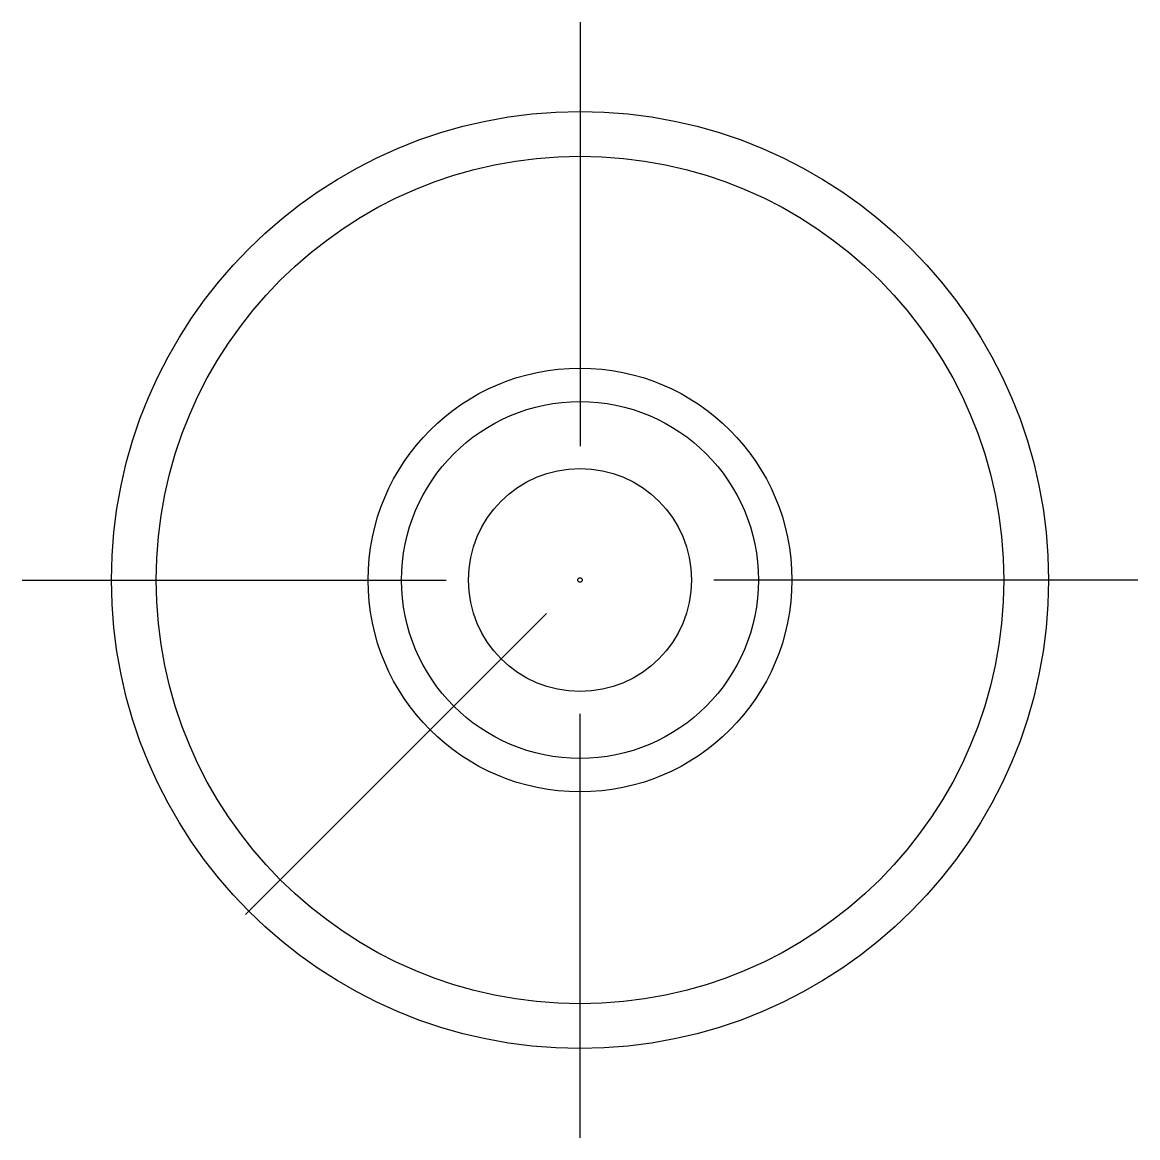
# Model space of a CAD drawing. Extents: x -5 to 5, y -5 to 5.
import ezdxf

# ---------------------------------------------------------------- set-up
doc = ezdxf.new("R2010")
doc.units = 0

msp = doc.modelspace()

# ---------------------------------------------------------------- linework, layer by layer
at = {"layer": 'B4C'}
msp.add_circle((0, 0), 1.9, dxfattribs=at)
at = {"layer": 'BLANKET'}
msp.add_circle((0, 0), 1.6, dxfattribs=at)
at = {"layer": 'CONCRETE'}
msp.add_circle((0, 0), 3.8, dxfattribs=at)
at = {"layer": 'FIRST_WALL'}
msp.add_circle((0, 0), 1, dxfattribs=at)
at = {"layer": 'LASER'}
for p, q in [((0, 5), (0, 1.2)), ((-5, 0), (-1.2, 0)), ((5, 0), (1.2, 0)), ((0, -5), (0, -1.2))]:
    msp.add_line(p, q, dxfattribs=at)
at = {"layer": 'MASER'}
msp.add_line((-3, -3), (-0.3, -0.3), dxfattribs=at)
at = {"layer": 'PELLET'}
msp.add_circle((0, 0), 0.02, dxfattribs=at)
at = {"layer": 'STEEL'}
msp.add_circle((0, 0), 4.2, dxfattribs=at)

doc.saveas('drawing.dxf')
